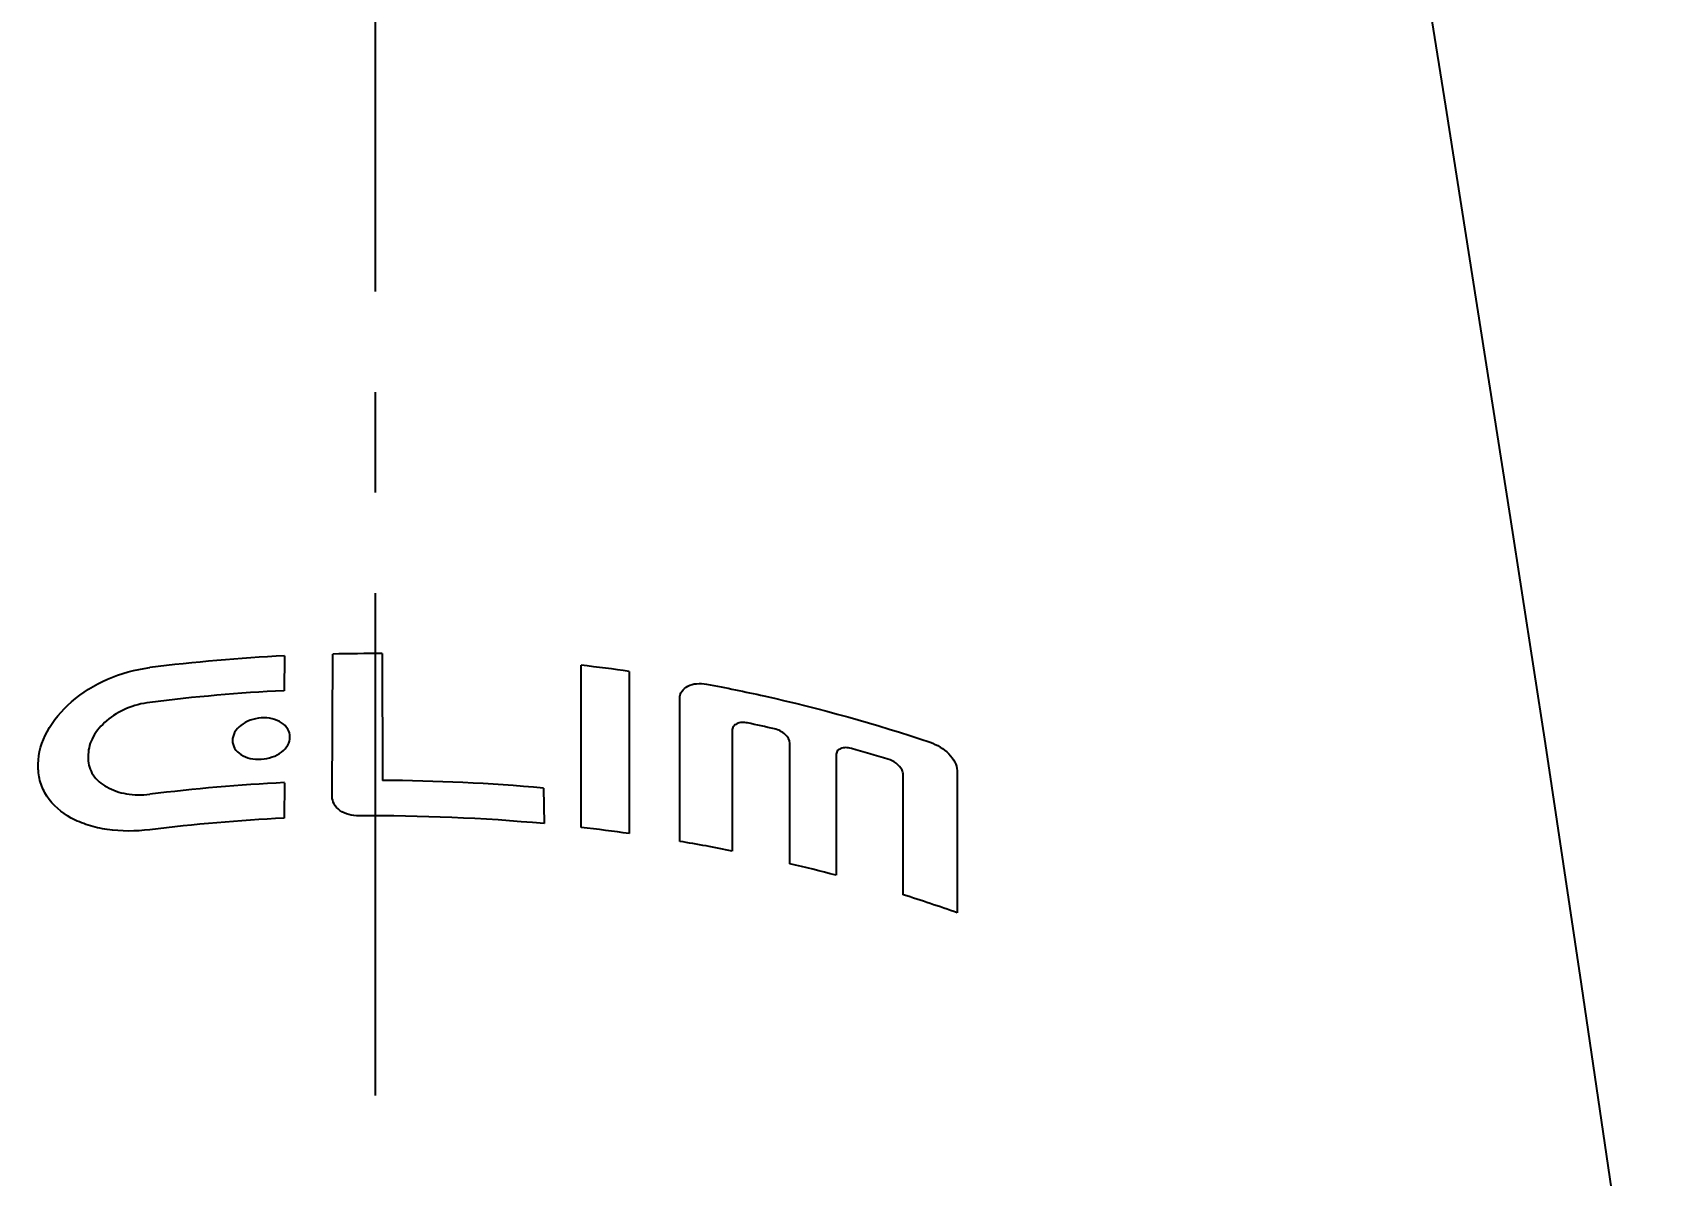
# Model space of a CAD drawing. Header units: millimetres. Extents: x 601 to 1195, y -13 to 407.
# Drawn here: x 760.41 to 780.96, y 307.92 to 322.37 of the extents above; entities that cross this region are included whole.
import ezdxf

# ---------------------------------------------------------------- set-up
doc = ezdxf.new("R2010")
doc.units = ezdxf.units.MM
doc.header["$LTSCALE"] = 0.1
doc.linetypes.add('CENTERX2', pattern=[101.6, 63.5, -12.7, 12.7, -12.7])
doc.layers.add('CENTER', color=1, linetype='CENTERX2')
doc.layers.add('DIM', color=3, linetype='Continuous')
doc.styles.get("Standard").update_dxf_attribs({"font": 'arial.ttf'})
doc.dimstyles.new('ISO-25', dxfattribs={"dimtxt": 2.5, "dimasz": 2.5, "dimexe": 1.25, "dimexo": 0.625, "dimtad": 1, "dimlfac": 1.666667, "dimtxsty": 'Standard', "dimcen": 2.5, "dimadec": 0, "dimazin": 0, "dimtfac": 1, "dimtmove": 0, "dimatfit": 3, "dimfxl": 0, "dimarcsym": 0})

# ---------------------------------------------------------------- blocks, each defined once
blk = doc.blocks.new('*D9')
at = {"layer": 'Defpoints', "color": 0}
for p in [(764.767, 349.88), (720.066, 151.37), (730.413, 151.37)]:
    blk.add_point(p, dxfattribs=at)
at = {"layer": 'DIM', "color": 0, "lineweight": -2}
for p, q in [((764.142, 349.88), (718.816, 349.88)), ((720.066, 347.38), (720.066, 153.87)), ((729.788, 151.37), (718.816, 151.37))]:
    blk.add_line(p, q, dxfattribs=at)
at = {"layer": 'DIM', "color": 0}
for points in [[(719.649, 347.38), (720.482, 347.38), (720.066, 349.88)], [(719.649, 153.87), (720.482, 153.87), (720.066, 151.37)]]:
    blk.add_solid(points, dxfattribs=at)
at = {"layer": 'DIM', "color": 0, "insert": (717.938, 251.662), "char_height": 2.5, "attachment_point": 5, "rotation": 90}
blk.add_mtext('330,85', dxfattribs=at)

msp = doc.modelspace()

# ---------------------------------------------------------------- linework, layer by layer
for p, q in [((763.5949, 314.4913), (763.5899, 314.0513)), ((764.1964, 312.7143), (764.2048, 314.5134)), ((764.831, 314.5195), (764.8325, 312.9164)), ((767.3472, 312.3222), (767.3472, 314.3722)), ((767.9539, 314.2947), (767.9539, 312.2454)), ((768.5912, 312.1467), (768.5912, 313.9538)), ((769.2543, 313.5459), (769.2543, 312.0239)), ((761.1149, 313.2442), (761.113, 313.1903)), ((769.9833, 311.8643), (769.9833, 313.385)), ((770.5665, 313.2367), (770.5665, 311.7173)), ((760.4814, 313.0853), (760.483, 313.1238)), ((772.0974, 313.0412), (772.0974, 311.2438)), ((763.595, 312.8884), (763.5899, 312.4398)), ((766.8683, 312.8193), (766.8776, 312.3703)), ((771.417, 311.4706), (771.417, 312.9877))]:
    msp.add_line(p, q)
msp.add_lwpolyline([(780.9628, 303.7204), (779.9914, 310.3399), (779.5334, 313.3849), (779.0924, 316.2403), (778.6721, 318.9191), (778.2736, 321.439), (777.8969, 323.8146)])
for centre, radius, start, end in [((764.7221, 291.6992), 22.8199, 92.83108, 97.12542), ((764.7405, 291.5485), 22.9712, 89.77415, 91.33635), ((764.7976, 292.0033), 22.5138, 81.94093, 83.49738), ((764.7259, 291.1602), 22.9193, 92.84097, 97.10401), ((764.986, 292.6285), 21.4837, 77.08162, 78.01078), ((765.2591, 293.6873), 20.3901, 72.99388, 74.34582), ((764.7231, 289.9112), 23.0049, 92.81079, 97.07036), ((764.7432, 289.6657), 23.2509, 84.75601, 89.78008), ((764.7263, 289.3761), 23.0917, 92.82072, 97.05167), ((764.7435, 289.1668), 23.3015, 84.74497, 90.49994), ((764.7938, 289.7012), 22.7646, 82.02063, 83.55969), ((764.8862, 290.2925), 22.1661, 78.6346, 80.37799), ((765.0791, 291.1736), 21.264, 75.04495, 76.66557), ((765.425, 292.3572), 20.0306, 70.54211, 72.59369)]:
    msp.add_arc(centre, radius, start, end)
for points, knots in [([(760.483, 313.1238), (760.4827, 313.2644), (760.5771, 313.5681), (760.898, 313.9395), (761.3514, 314.2215), (761.7081, 314.3192), (761.8914, 314.3429)], [0, 0, 0, 0, 0.2107541, 0.4544746, 0.7228914, 1, 1, 1, 1]), ([(768.5912, 313.9538), (768.5921, 313.9848), (768.6105, 314.0508), (768.6945, 314.1176), (768.8072, 314.1469), (768.8892, 314.141), (768.9314, 314.134)], [0, 0, 0, 0, 0.213643, 0.4419705, 0.7052141, 1, 1, 1, 1]), ([(768.9314, 314.134), (769.1736, 314.0885), (770.1274, 313.8929), (771.0682, 313.6321), (771.7572, 313.3993)], [0, 0, 0, 0, 0.2530558, 1, 1, 1, 1]), ([(761.8914, 313.9036), (761.7908, 313.8903), (761.595, 313.8385), (761.3449, 313.6875), (761.1671, 313.4867), (761.1147, 313.321), (761.1149, 313.2442)], [0, 0, 0, 0, 0.2781992, 0.5467964, 0.7895333, 1, 1, 1, 1]), ([(763.6646, 313.4658), (763.6636, 313.4999), (763.6436, 313.5728), (763.5574, 313.6546), (763.4376, 313.7029), (763.2993, 313.7134), (763.1616, 313.6851), (763.0433, 313.6219), (762.9594, 313.5316), (762.9381, 313.4558), (762.9373, 313.4205)], [0, 0, 0, 0, 0.1039069, 0.2184603, 0.3486379, 0.4903989, 0.6345922, 0.7710935, 0.8927815, 1, 1, 1, 1]), ([(769.4487, 313.6436), (769.4248, 313.6481), (769.3783, 313.6528), (769.3139, 313.6381), (769.2653, 313.6011), (769.2549, 313.5635), (769.2543, 313.5459)], [0, 0, 0, 0, 0.295889, 0.5585546, 0.7856216, 1, 1, 1, 1]), ([(762.9373, 313.4205), (762.9384, 313.3867), (762.9581, 313.3144), (763.0446, 313.2343), (763.1642, 313.1882), (763.302, 313.1786), (763.4394, 313.2059), (763.558, 313.267), (763.6426, 313.3556), (763.6638, 313.4308), (763.6646, 313.4658)], [0, 0, 0, 0, 0.1037395, 0.2174732, 0.3475084, 0.4899915, 0.6350004, 0.7716408, 0.8928299, 1, 1, 1, 1]), ([(769.9833, 313.385), (769.9828, 313.4274), (769.9253, 313.5157), (769.8385, 313.5563), (769.7889, 313.5684)], [0, 0, 0, 0, 0.4540537, 1, 1, 1, 1]), ([(770.7609, 313.3211), (770.7374, 313.327), (770.692, 313.3349), (770.6276, 313.3254), (770.5775, 313.2915), (770.567, 313.2543), (770.5665, 313.2367)], [0, 0, 0, 0, 0.2983702, 0.559959, 0.7842034, 1, 1, 1, 1]), ([(771.7572, 313.3993), (771.8438, 313.3683), (771.9653, 313.2952), (772.0715, 313.1578), (772.0975, 313.0779), (772.0974, 313.0412)], [0, 0, 0, 0, 0.5336793, 0.7867571, 1, 1, 1, 1]), ([(761.8914, 312.2931), (761.7136, 312.2725), (761.4476, 312.2693), (761.1151, 312.3434), (760.8391, 312.4561), (760.6163, 312.6454), (760.5009, 312.8898), (760.4824, 313.0202), (760.4814, 313.0853)], [0, 0, 0, 0, 0.2954372, 0.4324211, 0.5597713, 0.7860587, 0.892574, 1, 1, 1, 1]), ([(761.113, 313.1903), (761.1137, 313.1544), (761.1245, 313.0823), (761.1901, 312.9467), (761.3517, 312.8147), (761.605, 312.7316), (761.794, 312.7301), (761.8914, 312.7412)], [0, 0, 0, 0, 0.1072985, 0.2145899, 0.4439504, 0.7066614, 1, 1, 1, 1]), ([(771.417, 312.9877), (771.4169, 313.0083), (771.3866, 313.1031), (771.2942, 313.1626), (771.2226, 313.1858)], [0, 0, 0, 0, 0.2154448, 1, 1, 1, 1]), ([(764.5401, 312.4674), (764.4955, 312.4675), (764.4089, 312.4779), (764.2957, 312.5294), (764.2163, 312.6117), (764.1986, 312.6815), (764.1964, 312.7143)], [0, 0, 0, 0, 0.2880686, 0.5541962, 0.7879268, 1, 1, 1, 1])]:
    msp.add_open_spline(points, degree=3, knots=knots)
at = {"layer": 'CENTER'}
msp.add_line((764.7417, 355.9256), (764.7417, 73.633), dxfattribs=at)

# ---------------------------------------------------------------- dimensions: what is measured, and where the dimension line sits
at = {"layer": 'DIM'}
dim = msp.add_linear_dim(base=(720.0657, 151.3703), p1=(764.7668, 349.8803), p2=(730.4127, 151.3703), angle=90, dimstyle='ISO-25', dxfattribs=at)
dim.commit()
dim.dimension.update_dxf_attribs({"geometry": '*D9', "text_midpoint": (720.0657, 251.6624), "dimtype": 160})

doc.saveas('drawing.dxf')
